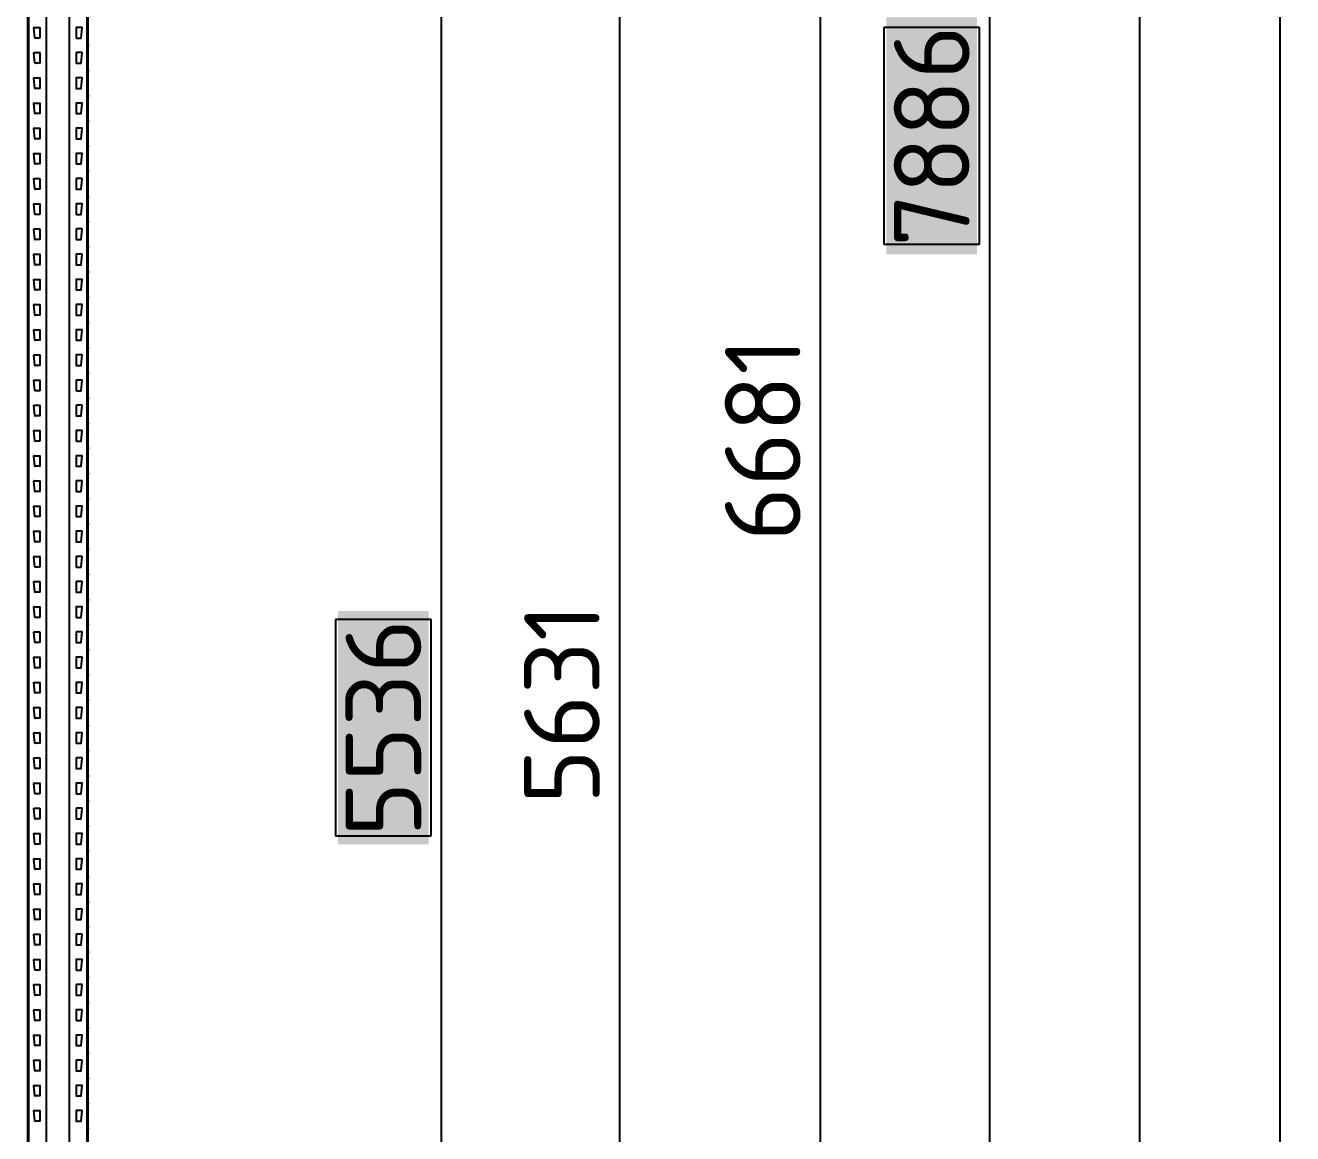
# Model space of a CAD drawing. Header units: millimetres. Extents: x 2140 to 223837, y 2113 to 170313.
# Drawn here: x 206954 to 209470, y 111685 to 113885 of the extents above; entities that cross this region are included whole.
import ezdxf

# ---------------------------------------------------------------- set-up
doc = ezdxf.new("R2010")
doc.units = ezdxf.units.MM
doc.layers.add('0_ANNOT_Dimensions', color=7, linetype='Continuous')
doc.layers.add('2.Стойка', color=7, linetype='Continuous')
doc.styles.get("Standard").update_dxf_attribs({"font": 'isocpeur.ttf'})
doc.dimstyles.new('150', dxfattribs={"dimtxt": 150, "dimasz": 150, "dimexe": 1, "dimexo": 10, "dimgap": 40, "dimtad": 1, "dimdec": 0, "dimzin": 0, "dimdsep": 46, "dimtxsty": 'Standard', "dimcen": 0.09, "dimadec": 0, "dimazin": 0, "dimtfac": 1, "dimtdec": 0, "dimtofl": 0, "dimtmove": 0, "dimatfit": 3, "dimfxl": 1, "dimtolj": 1, "dimtzin": 0, "dimarcsym": 0})
doc.dimstyles.new('150 (цвет)', dxfattribs={"dimtxt": 150, "dimasz": 150, "dimexe": 1, "dimexo": 10, "dimgap": -20, "dimtad": 1, "dimdec": 0, "dimzin": 0, "dimdsep": 46, "dimtxsty": 'Standard', "dimcen": 0.09, "dimadec": 0, "dimazin": 0, "dimtfac": 1, "dimtdec": 0, "dimtofl": 0, "dimtmove": 0, "dimatfit": 3, "dimfxl": 1, "dimtfill": 2, "dimtfillclr": 2, "dimtolj": 1, "dimtzin": 0, "dimarcsym": 0})

# ---------------------------------------------------------------- blocks, each defined once
blk = doc.blocks.new('*U494')
at = {"layer": '2.Стойка', "color": 0, "linetype": 'ByBlock'}
for p, q in [((-120, 0), (-120, 12200)), ((-118, 0), (-118, 12200)), ((-82.7, 0), (-82.7, 12200)), ((-37.3, 0), (-37.3, 12200)), ((-2, 0), (-2, 12200)), ((0, 0), (0, 12200)), ((-106.1, 4130.5), (-108, 4150.5)), ((-107.5, 4151), (-96.5, 4151)), ((-96.5, 4130), (-105.6, 4130)), ((-96, 4150.5), (-96, 4130.5)), ((-24, 4150.5), (-24, 4130.5)), ((-12.5, 4151), (-23.5, 4151)), ((-23.5, 4130), (-14.4, 4130)), ((-13.9, 4130.5), (-12, 4150.5)), ((-122, 4115), (-118, 4115)), ((-120, 4120.5), (-118, 4120.5)), ((-120, 4109.5), (-118, 4109.5)), ((0, 4120.5), (-2, 4120.5)), ((2, 4115), (-2, 4115)), ((0, 4109.5), (-2, 4109.5)), ((-106.1, 4080.5), (-108, 4100.5)), ((-107.5, 4101), (-96.5, 4101)), ((-96.5, 4080), (-105.6, 4080)), ((-96, 4100.5), (-96, 4080.5)), ((-24, 4100.5), (-24, 4080.5)), ((-12.5, 4101), (-23.5, 4101)), ((-23.5, 4080), (-14.4, 4080)), ((-13.9, 4080.5), (-12, 4100.5)), ((-122, 4065), (-118, 4065)), ((-120, 4070.5), (-118, 4070.5)), ((-120, 4059.5), (-118, 4059.5)), ((-107.5, 4051), (-96.5, 4051)), ((-12.5, 4051), (-23.5, 4051)), ((0, 4070.5), (-2, 4070.5)), ((2, 4065), (-2, 4065)), ((0, 4059.5), (-2, 4059.5)), ((-106.1, 4030.5), (-108, 4050.5)), ((-96.5, 4030), (-105.6, 4030)), ((-96, 4050.5), (-96, 4030.5)), ((-24, 4050.5), (-24, 4030.5)), ((-23.5, 4030), (-14.4, 4030)), ((-13.9, 4030.5), (-12, 4050.5)), ((-122, 4015), (-118, 4015)), ((-120, 4020.5), (-118, 4020.5)), ((-120, 4009.5), (-118, 4009.5)), ((-106.1, 3980.5), (-108, 4000.5)), ((-107.5, 4001), (-96.5, 4001)), ((-96, 4000.5), (-96, 3980.5)), ((-24, 4000.5), (-24, 3980.5)), ((-12.5, 4001), (-23.5, 4001)), ((-13.9, 3980.5), (-12, 4000.5)), ((0, 4020.5), (-2, 4020.5)), ((2, 4015), (-2, 4015)), ((0, 4009.5), (-2, 4009.5)), ((-96.5, 3980), (-105.6, 3980)), ((-23.5, 3980), (-14.4, 3980)), ((-122, 3965), (-118, 3965)), ((-120, 3970.5), (-118, 3970.5)), ((-120, 3959.5), (-118, 3959.5)), ((-106.1, 3930.5), (-108, 3950.5)), ((-107.5, 3951), (-96.5, 3951)), ((-96, 3950.5), (-96, 3930.5)), ((-24, 3950.5), (-24, 3930.5)), ((-12.5, 3951), (-23.5, 3951)), ((-13.9, 3930.5), (-12, 3950.5)), ((0, 3970.5), (-2, 3970.5)), ((2, 3965), (-2, 3965)), ((0, 3959.5), (-2, 3959.5)), ((-96.5, 3930), (-105.6, 3930)), ((-23.5, 3930), (-14.4, 3930)), ((-122, 3915), (-118, 3915)), ((-120, 3920.5), (-118, 3920.5)), ((-120, 3909.5), (-118, 3909.5)), ((-106.1, 3880.5), (-108, 3900.5)), ((-107.5, 3901), (-96.5, 3901)), ((-96, 3900.5), (-96, 3880.5)), ((-24, 3900.5), (-24, 3880.5)), ((-12.5, 3901), (-23.5, 3901)), ((-13.9, 3880.5), (-12, 3900.5)), ((0, 3920.5), (-2, 3920.5)), ((2, 3915), (-2, 3915)), ((0, 3909.5), (-2, 3909.5)), ((-96.5, 3880), (-105.6, 3880)), ((-23.5, 3880), (-14.4, 3880)), ((-122, 3865), (-118, 3865)), ((-120, 3870.5), (-118, 3870.5)), ((-120, 3859.5), (-118, 3859.5)), ((-106.1, 3830.5), (-108, 3850.5)), ((-107.5, 3851), (-96.5, 3851)), ((-96, 3850.5), (-96, 3830.5)), ((-24, 3850.5), (-24, 3830.5)), ((-12.5, 3851), (-23.5, 3851)), ((-13.9, 3830.5), (-12, 3850.5)), ((0, 3870.5), (-2, 3870.5)), ((2, 3865), (-2, 3865)), ((0, 3859.5), (-2, 3859.5)), ((-96.5, 3830), (-105.6, 3830)), ((-23.5, 3830), (-14.4, 3830)), ((-122, 3815), (-118, 3815)), ((-120, 3820.5), (-118, 3820.5)), ((-120, 3809.5), (-118, 3809.5)), ((-106.1, 3780.5), (-108, 3800.5)), ((-107.5, 3801), (-96.5, 3801)), ((-96, 3800.5), (-96, 3780.5)), ((-24, 3800.5), (-24, 3780.5)), ((-12.5, 3801), (-23.5, 3801)), ((-13.9, 3780.5), (-12, 3800.5)), ((0, 3820.5), (-2, 3820.5)), ((2, 3815), (-2, 3815)), ((0, 3809.5), (-2, 3809.5)), ((-96.5, 3780), (-105.6, 3780)), ((-23.5, 3780), (-14.4, 3780)), ((-122, 3765), (-118, 3765)), ((-120, 3770.5), (-118, 3770.5)), ((-120, 3759.5), (-118, 3759.5)), ((-106.1, 3730.5), (-108, 3750.5)), ((-107.5, 3751), (-96.5, 3751)), ((-96, 3750.5), (-96, 3730.5)), ((-24, 3750.5), (-24, 3730.5)), ((-12.5, 3751), (-23.5, 3751)), ((-13.9, 3730.5), (-12, 3750.5)), ((0, 3770.5), (-2, 3770.5)), ((2, 3765), (-2, 3765)), ((0, 3759.5), (-2, 3759.5)), ((-96.5, 3730), (-105.6, 3730)), ((-23.5, 3730), (-14.4, 3730)), ((-122, 3715), (-118, 3715)), ((-120, 3720.5), (-118, 3720.5)), ((-120, 3709.5), (-118, 3709.5)), ((-106.1, 3680.5), (-108, 3700.5)), ((-107.5, 3701), (-96.5, 3701)), ((-96, 3700.5), (-96, 3680.5)), ((-24, 3700.5), (-24, 3680.5)), ((-12.5, 3701), (-23.5, 3701)), ((-13.9, 3680.5), (-12, 3700.5)), ((0, 3720.5), (-2, 3720.5)), ((2, 3715), (-2, 3715)), ((0, 3709.5), (-2, 3709.5)), ((-96.5, 3680), (-105.6, 3680)), ((-23.5, 3680), (-14.4, 3680)), ((-122, 3665), (-118, 3665)), ((-120, 3670.5), (-118, 3670.5)), ((-120, 3659.5), (-118, 3659.5)), ((-106.1, 3630.5), (-108, 3650.5)), ((-107.5, 3651), (-96.5, 3651)), ((-96, 3650.5), (-96, 3630.5)), ((-24, 3650.5), (-24, 3630.5)), ((-12.5, 3651), (-23.5, 3651)), ((-13.9, 3630.5), (-12, 3650.5)), ((0, 3670.5), (-2, 3670.5)), ((2, 3665), (-2, 3665)), ((0, 3659.5), (-2, 3659.5)), ((-96.5, 3630), (-105.6, 3630)), ((-23.5, 3630), (-14.4, 3630)), ((-122, 3615), (-118, 3615)), ((-120, 3620.5), (-118, 3620.5)), ((-120, 3609.5), (-118, 3609.5)), ((-106.1, 3580.5), (-108, 3600.5)), ((-107.5, 3601), (-96.5, 3601)), ((-96, 3600.5), (-96, 3580.5)), ((-24, 3600.5), (-24, 3580.5)), ((-12.5, 3601), (-23.5, 3601)), ((-13.9, 3580.5), (-12, 3600.5)), ((0, 3620.5), (-2, 3620.5)), ((2, 3615), (-2, 3615)), ((0, 3609.5), (-2, 3609.5)), ((-96.5, 3580), (-105.6, 3580)), ((-23.5, 3580), (-14.4, 3580)), ((-122, 3565), (-118, 3565)), ((-120, 3570.5), (-118, 3570.5)), ((-120, 3559.5), (-118, 3559.5)), ((-106.1, 3530.5), (-108, 3550.5)), ((-107.5, 3551), (-96.5, 3551)), ((-96, 3550.5), (-96, 3530.5)), ((-24, 3550.5), (-24, 3530.5)), ((-12.5, 3551), (-23.5, 3551)), ((-13.9, 3530.5), (-12, 3550.5)), ((0, 3570.5), (-2, 3570.5)), ((2, 3565), (-2, 3565)), ((0, 3559.5), (-2, 3559.5)), ((-96.5, 3530), (-105.6, 3530)), ((-23.5, 3530), (-14.4, 3530)), ((-122, 3515), (-118, 3515)), ((-120, 3520.5), (-118, 3520.5)), ((-120, 3509.5), (-118, 3509.5)), ((-106.1, 3480.5), (-108, 3500.5)), ((-107.5, 3501), (-96.5, 3501)), ((-96, 3500.5), (-96, 3480.5)), ((-24, 3500.5), (-24, 3480.5)), ((-12.5, 3501), (-23.5, 3501)), ((-13.9, 3480.5), (-12, 3500.5)), ((0, 3520.5), (-2, 3520.5)), ((2, 3515), (-2, 3515)), ((0, 3509.5), (-2, 3509.5)), ((-96.5, 3480), (-105.6, 3480)), ((-23.5, 3480), (-14.4, 3480)), ((-122, 3465), (-118, 3465)), ((-120, 3470.5), (-118, 3470.5)), ((-120, 3459.5), (-118, 3459.5)), ((-106.1, 3430.5), (-108, 3450.5)), ((-107.5, 3451), (-96.5, 3451)), ((-96, 3450.5), (-96, 3430.5)), ((-24, 3450.5), (-24, 3430.5)), ((-12.5, 3451), (-23.5, 3451)), ((-13.9, 3430.5), (-12, 3450.5)), ((0, 3470.5), (-2, 3470.5)), ((2, 3465), (-2, 3465)), ((0, 3459.5), (-2, 3459.5)), ((-96.5, 3430), (-105.6, 3430)), ((-23.5, 3430), (-14.4, 3430)), ((-122, 3415), (-118, 3415)), ((-120, 3420.5), (-118, 3420.5)), ((-120, 3409.5), (-118, 3409.5)), ((-106.1, 3380.5), (-108, 3400.5)), ((-107.5, 3401), (-96.5, 3401)), ((-96, 3400.5), (-96, 3380.5)), ((-24, 3400.5), (-24, 3380.5)), ((-12.5, 3401), (-23.5, 3401)), ((-13.9, 3380.5), (-12, 3400.5)), ((0, 3420.5), (-2, 3420.5)), ((2, 3415), (-2, 3415)), ((0, 3409.5), (-2, 3409.5)), ((-96.5, 3380), (-105.6, 3380)), ((-23.5, 3380), (-14.4, 3380)), ((-122, 3365), (-118, 3365)), ((-120, 3370.5), (-118, 3370.5)), ((-120, 3359.5), (-118, 3359.5)), ((-106.1, 3330.5), (-108, 3350.5)), ((-107.5, 3351), (-96.5, 3351)), ((-96, 3350.5), (-96, 3330.5)), ((-24, 3350.5), (-24, 3330.5)), ((-12.5, 3351), (-23.5, 3351)), ((-13.9, 3330.5), (-12, 3350.5)), ((0, 3370.5), (-2, 3370.5)), ((2, 3365), (-2, 3365)), ((0, 3359.5), (-2, 3359.5)), ((-96.5, 3330), (-105.6, 3330)), ((-23.5, 3330), (-14.4, 3330)), ((-122, 3315), (-118, 3315)), ((-120, 3320.5), (-118, 3320.5)), ((-120, 3309.5), (-118, 3309.5)), ((-106.1, 3280.5), (-108, 3300.5)), ((-107.5, 3301), (-96.5, 3301)), ((-96, 3300.5), (-96, 3280.5)), ((-24, 3300.5), (-24, 3280.5)), ((-12.5, 3301), (-23.5, 3301)), ((-13.9, 3280.5), (-12, 3300.5)), ((0, 3320.5), (-2, 3320.5)), ((2, 3315), (-2, 3315)), ((0, 3309.5), (-2, 3309.5)), ((-96.5, 3280), (-105.6, 3280)), ((-23.5, 3280), (-14.4, 3280)), ((-122, 3265), (-118, 3265)), ((-120, 3270.5), (-118, 3270.5)), ((-120, 3259.5), (-118, 3259.5)), ((-106.1, 3230.5), (-108, 3250.5)), ((-107.5, 3251), (-96.5, 3251)), ((-96, 3250.5), (-96, 3230.5)), ((-24, 3250.5), (-24, 3230.5)), ((-12.5, 3251), (-23.5, 3251)), ((-13.9, 3230.5), (-12, 3250.5)), ((0, 3270.5), (-2, 3270.5)), ((2, 3265), (-2, 3265)), ((0, 3259.5), (-2, 3259.5)), ((-120, 3220.5), (-118, 3220.5)), ((-96.5, 3230), (-105.6, 3230)), ((-23.5, 3230), (-14.4, 3230)), ((0, 3220.5), (-2, 3220.5)), ((-122, 3215), (-118, 3215)), ((-120, 3209.5), (-118, 3209.5)), ((-106.1, 3180.5), (-108, 3200.5)), ((-107.5, 3201), (-96.5, 3201)), ((-96, 3200.5), (-96, 3180.5)), ((-24, 3200.5), (-24, 3180.5)), ((-12.5, 3201), (-23.5, 3201)), ((-13.9, 3180.5), (-12, 3200.5)), ((2, 3215), (-2, 3215)), ((0, 3209.5), (-2, 3209.5)), ((-120, 3170.5), (-118, 3170.5)), ((-96.5, 3180), (-105.6, 3180)), ((-23.5, 3180), (-14.4, 3180)), ((0, 3170.5), (-2, 3170.5)), ((-122, 3165), (-118, 3165)), ((-120, 3159.5), (-118, 3159.5)), ((-106.1, 3130.5), (-108, 3150.5)), ((-107.5, 3151), (-96.5, 3151)), ((-96, 3150.5), (-96, 3130.5)), ((-24, 3150.5), (-24, 3130.5)), ((-12.5, 3151), (-23.5, 3151)), ((-13.9, 3130.5), (-12, 3150.5)), ((2, 3165), (-2, 3165)), ((0, 3159.5), (-2, 3159.5)), ((-120, 3120.5), (-118, 3120.5)), ((-96.5, 3130), (-105.6, 3130)), ((-23.5, 3130), (-14.4, 3130)), ((0, 3120.5), (-2, 3120.5)), ((-122, 3115), (-118, 3115)), ((-120, 3109.5), (-118, 3109.5)), ((-106.1, 3080.5), (-108, 3100.5)), ((-107.5, 3101), (-96.5, 3101)), ((-96, 3100.5), (-96, 3080.5)), ((-24, 3100.5), (-24, 3080.5)), ((-12.5, 3101), (-23.5, 3101)), ((-13.9, 3080.5), (-12, 3100.5)), ((2, 3115), (-2, 3115)), ((0, 3109.5), (-2, 3109.5)), ((-120, 3070.5), (-118, 3070.5)), ((-96.5, 3080), (-105.6, 3080)), ((-23.5, 3080), (-14.4, 3080)), ((0, 3070.5), (-2, 3070.5)), ((-122, 3065), (-118, 3065)), ((-120, 3059.5), (-118, 3059.5)), ((-106.1, 3030.5), (-108, 3050.5)), ((-107.5, 3051), (-96.5, 3051)), ((-96, 3050.5), (-96, 3030.5)), ((-24, 3050.5), (-24, 3030.5)), ((-12.5, 3051), (-23.5, 3051)), ((-13.9, 3030.5), (-12, 3050.5)), ((2, 3065), (-2, 3065)), ((0, 3059.5), (-2, 3059.5)), ((-120, 3020.5), (-118, 3020.5)), ((-96.5, 3030), (-105.6, 3030)), ((-23.5, 3030), (-14.4, 3030)), ((0, 3020.5), (-2, 3020.5)), ((-122, 3015), (-118, 3015)), ((-120, 3009.5), (-118, 3009.5)), ((-106.1, 2980.5), (-108, 3000.5)), ((-107.5, 3001), (-96.5, 3001)), ((-96, 3000.5), (-96, 2980.5)), ((-24, 3000.5), (-24, 2980.5)), ((-12.5, 3001), (-23.5, 3001)), ((-13.9, 2980.5), (-12, 3000.5)), ((2, 3015), (-2, 3015)), ((0, 3009.5), (-2, 3009.5)), ((-120, 2970.5), (-118, 2970.5)), ((-96.5, 2980), (-105.6, 2980)), ((-23.5, 2980), (-14.4, 2980)), ((0, 2970.5), (-2, 2970.5)), ((-122, 2965), (-118, 2965)), ((-120, 2959.5), (-118, 2959.5)), ((-106.1, 2930.5), (-108, 2950.5)), ((-107.5, 2951), (-96.5, 2951)), ((-96, 2950.5), (-96, 2930.5)), ((-24, 2950.5), (-24, 2930.5)), ((-12.5, 2951), (-23.5, 2951)), ((-13.9, 2930.5), (-12, 2950.5)), ((2, 2965), (-2, 2965)), ((0, 2959.5), (-2, 2959.5)), ((-120, 2920.5), (-118, 2920.5)), ((-96.5, 2930), (-105.6, 2930)), ((-23.5, 2930), (-14.4, 2930)), ((0, 2920.5), (-2, 2920.5)), ((-122, 2915), (-118, 2915)), ((-120, 2909.5), (-118, 2909.5)), ((-106.1, 2880.5), (-108, 2900.5)), ((-107.5, 2901), (-96.5, 2901)), ((-96, 2900.5), (-96, 2880.5)), ((-24, 2900.5), (-24, 2880.5)), ((-12.5, 2901), (-23.5, 2901)), ((-13.9, 2880.5), (-12, 2900.5)), ((2, 2915), (-2, 2915)), ((0, 2909.5), (-2, 2909.5)), ((-120, 2870.5), (-118, 2870.5)), ((-96.5, 2880), (-105.6, 2880)), ((-23.5, 2880), (-14.4, 2880)), ((0, 2870.5), (-2, 2870.5)), ((-122, 2865), (-118, 2865)), ((-120, 2859.5), (-118, 2859.5)), ((-106.1, 2830.5), (-108, 2850.5)), ((-107.5, 2851), (-96.5, 2851)), ((-96, 2850.5), (-96, 2830.5)), ((-24, 2850.5), (-24, 2830.5)), ((-12.5, 2851), (-23.5, 2851)), ((-13.9, 2830.5), (-12, 2850.5)), ((2, 2865), (-2, 2865)), ((0, 2859.5), (-2, 2859.5)), ((-120, 2820.5), (-118, 2820.5)), ((-96.5, 2830), (-105.6, 2830)), ((-23.5, 2830), (-14.4, 2830)), ((0, 2820.5), (-2, 2820.5)), ((-122, 2815), (-118, 2815)), ((-120, 2809.5), (-118, 2809.5)), ((-106.1, 2780.5), (-108, 2800.5)), ((-107.5, 2801), (-96.5, 2801)), ((-96, 2800.5), (-96, 2780.5)), ((-24, 2800.5), (-24, 2780.5)), ((-12.5, 2801), (-23.5, 2801)), ((-13.9, 2780.5), (-12, 2800.5)), ((2, 2815), (-2, 2815)), ((0, 2809.5), (-2, 2809.5)), ((-120, 2770.5), (-118, 2770.5)), ((-96.5, 2780), (-105.6, 2780)), ((-23.5, 2780), (-14.4, 2780)), ((0, 2770.5), (-2, 2770.5)), ((-122, 2765), (-118, 2765)), ((-120, 2759.5), (-118, 2759.5)), ((-106.1, 2730.5), (-108, 2750.5)), ((-107.5, 2751), (-96.5, 2751)), ((-96, 2750.5), (-96, 2730.5)), ((-24, 2750.5), (-24, 2730.5)), ((-12.5, 2751), (-23.5, 2751)), ((-13.9, 2730.5), (-12, 2750.5)), ((2, 2765), (-2, 2765)), ((0, 2759.5), (-2, 2759.5)), ((-120, 2720.5), (-118, 2720.5)), ((-96.5, 2730), (-105.6, 2730)), ((-23.5, 2730), (-14.4, 2730)), ((0, 2720.5), (-2, 2720.5)), ((-122, 2715), (-118, 2715)), ((-120, 2709.5), (-118, 2709.5)), ((-106.1, 2680.5), (-108, 2700.5)), ((-107.5, 2701), (-96.5, 2701)), ((-96, 2700.5), (-96, 2680.5)), ((-24, 2700.5), (-24, 2680.5)), ((-12.5, 2701), (-23.5, 2701)), ((-13.9, 2680.5), (-12, 2700.5)), ((2, 2715), (-2, 2715)), ((0, 2709.5), (-2, 2709.5)), ((-120, 2670.5), (-118, 2670.5)), ((-96.5, 2680), (-105.6, 2680)), ((-23.5, 2680), (-14.4, 2680)), ((0, 2670.5), (-2, 2670.5)), ((-122, 2665), (-118, 2665)), ((-120, 2659.5), (-118, 2659.5)), ((-106.1, 2630.5), (-108, 2650.5)), ((-107.5, 2651), (-96.5, 2651)), ((-96, 2650.5), (-96, 2630.5)), ((-24, 2650.5), (-24, 2630.5)), ((-12.5, 2651), (-23.5, 2651)), ((-13.9, 2630.5), (-12, 2650.5)), ((2, 2665), (-2, 2665)), ((0, 2659.5), (-2, 2659.5)), ((-120, 2620.5), (-118, 2620.5)), ((-96.5, 2630), (-105.6, 2630)), ((-23.5, 2630), (-14.4, 2630)), ((0, 2620.5), (-2, 2620.5)), ((-122, 2615), (-118, 2615)), ((-120, 2609.5), (-118, 2609.5)), ((-106.1, 2580.5), (-108, 2600.5)), ((-107.5, 2601), (-96.5, 2601)), ((-96, 2600.5), (-96, 2580.5)), ((-24, 2600.5), (-24, 2580.5)), ((-12.5, 2601), (-23.5, 2601)), ((-13.9, 2580.5), (-12, 2600.5)), ((2, 2615), (-2, 2615)), ((0, 2609.5), (-2, 2609.5)), ((-120, 2570.5), (-118, 2570.5)), ((-96.5, 2580), (-105.6, 2580)), ((-23.5, 2580), (-14.4, 2580)), ((0, 2570.5), (-2, 2570.5)), ((-122, 2565), (-118, 2565)), ((-120, 2559.5), (-118, 2559.5)), ((-106.1, 2530.5), (-108, 2550.5)), ((-107.5, 2551), (-96.5, 2551)), ((-96, 2550.5), (-96, 2530.5)), ((-24, 2550.5), (-24, 2530.5)), ((-12.5, 2551), (-23.5, 2551)), ((-13.9, 2530.5), (-12, 2550.5)), ((2, 2565), (-2, 2565)), ((0, 2559.5), (-2, 2559.5)), ((-120, 2520.5), (-118, 2520.5)), ((-96.5, 2530), (-105.6, 2530)), ((-23.5, 2530), (-14.4, 2530)), ((0, 2520.5), (-2, 2520.5)), ((-122, 2515), (-118, 2515)), ((-120, 2509.5), (-118, 2509.5)), ((-106.1, 2480.5), (-108, 2500.5)), ((-107.5, 2501), (-96.5, 2501)), ((-96, 2500.5), (-96, 2480.5)), ((-24, 2500.5), (-24, 2480.5)), ((-12.5, 2501), (-23.5, 2501)), ((-13.9, 2480.5), (-12, 2500.5)), ((2, 2515), (-2, 2515)), ((0, 2509.5), (-2, 2509.5)), ((-120, 2470.5), (-118, 2470.5)), ((-96.5, 2480), (-105.6, 2480)), ((-23.5, 2480), (-14.4, 2480)), ((0, 2470.5), (-2, 2470.5)), ((-122, 2465), (-118, 2465)), ((-120, 2459.5), (-118, 2459.5)), ((-106.1, 2430.5), (-108, 2450.5)), ((-107.5, 2451), (-96.5, 2451)), ((-96, 2450.5), (-96, 2430.5)), ((-24, 2450.5), (-24, 2430.5)), ((-12.5, 2451), (-23.5, 2451)), ((-13.9, 2430.5), (-12, 2450.5)), ((2, 2465), (-2, 2465)), ((0, 2459.5), (-2, 2459.5)), ((-120, 2420.5), (-118, 2420.5)), ((-96.5, 2430), (-105.6, 2430)), ((-23.5, 2430), (-14.4, 2430)), ((0, 2420.5), (-2, 2420.5)), ((-122, 2415), (-118, 2415)), ((-120, 2409.5), (-118, 2409.5)), ((-106.1, 2380.5), (-108, 2400.5)), ((-107.5, 2401), (-96.5, 2401)), ((-96, 2400.5), (-96, 2380.5)), ((-24, 2400.5), (-24, 2380.5)), ((-12.5, 2401), (-23.5, 2401)), ((-13.9, 2380.5), (-12, 2400.5)), ((2, 2415), (-2, 2415)), ((0, 2409.5), (-2, 2409.5)), ((-120, 2370.5), (-118, 2370.5)), ((-96.5, 2380), (-105.6, 2380)), ((-23.5, 2380), (-14.4, 2380)), ((0, 2370.5), (-2, 2370.5)), ((-122, 2365), (-118, 2365)), ((-120, 2359.5), (-118, 2359.5)), ((-106.1, 2330.5), (-108, 2350.5)), ((-107.5, 2351), (-96.5, 2351)), ((-96, 2350.5), (-96, 2330.5)), ((-24, 2350.5), (-24, 2330.5)), ((-12.5, 2351), (-23.5, 2351)), ((-13.9, 2330.5), (-12, 2350.5)), ((2, 2365), (-2, 2365)), ((0, 2359.5), (-2, 2359.5)), ((-122, 2315), (-118, 2315)), ((-120, 2320.5), (-118, 2320.5)), ((-96.5, 2330), (-105.6, 2330)), ((-23.5, 2330), (-14.4, 2330)), ((0, 2320.5), (-2, 2320.5)), ((2, 2315), (-2, 2315)), ((-120, 2309.5), (-118, 2309.5)), ((-106.1, 2280.5), (-108, 2300.5)), ((-107.5, 2301), (-96.5, 2301)), ((-96, 2300.5), (-96, 2280.5)), ((-24, 2300.5), (-24, 2280.5)), ((-12.5, 2301), (-23.5, 2301)), ((-13.9, 2280.5), (-12, 2300.5)), ((0, 2309.5), (-2, 2309.5)), ((-122, 2265), (-118, 2265)), ((-120, 2270.5), (-118, 2270.5)), ((-96.5, 2280), (-105.6, 2280)), ((-23.5, 2280), (-14.4, 2280)), ((0, 2270.5), (-2, 2270.5)), ((2, 2265), (-2, 2265)), ((-120, 2259.5), (-118, 2259.5)), ((-106.1, 2230.5), (-108, 2250.5)), ((-107.5, 2251), (-96.5, 2251)), ((-96, 2250.5), (-96, 2230.5)), ((-24, 2250.5), (-24, 2230.5)), ((-12.5, 2251), (-23.5, 2251)), ((-13.9, 2230.5), (-12, 2250.5)), ((0, 2259.5), (-2, 2259.5)), ((-122, 2215), (-118, 2215)), ((-120, 2220.5), (-118, 2220.5)), ((-96.5, 2230), (-105.6, 2230)), ((-23.5, 2230), (-14.4, 2230)), ((0, 2220.5), (-2, 2220.5)), ((2, 2215), (-2, 2215)), ((-120, 2209.5), (-118, 2209.5)), ((-106.1, 2180.5), (-108, 2200.5)), ((-107.5, 2201), (-96.5, 2201)), ((-96, 2200.5), (-96, 2180.5)), ((-24, 2200.5), (-24, 2180.5)), ((-12.5, 2201), (-23.5, 2201)), ((-13.9, 2180.5), (-12, 2200.5)), ((0, 2209.5), (-2, 2209.5)), ((-122, 2165), (-118, 2165)), ((-120, 2170.5), (-118, 2170.5)), ((-96.5, 2180), (-105.6, 2180)), ((-23.5, 2180), (-14.4, 2180)), ((0, 2170.5), (-2, 2170.5)), ((2, 2165), (-2, 2165)), ((-120, 2159.5), (-118, 2159.5)), ((-106.1, 2130.5), (-108, 2150.5)), ((-107.5, 2151), (-96.5, 2151)), ((-96, 2150.5), (-96, 2130.5)), ((-24, 2150.5), (-24, 2130.5)), ((-12.5, 2151), (-23.5, 2151)), ((-13.9, 2130.5), (-12, 2150.5)), ((0, 2159.5), (-2, 2159.5)), ((-122, 2115), (-118, 2115)), ((-120, 2120.5), (-118, 2120.5)), ((-96.5, 2130), (-105.6, 2130)), ((-23.5, 2130), (-14.4, 2130)), ((0, 2120.5), (-2, 2120.5)), ((2, 2115), (-2, 2115)), ((-120, 2109.5), (-118, 2109.5)), ((-106.1, 2080.5), (-108, 2100.5)), ((-107.5, 2101), (-96.5, 2101)), ((-96, 2100.5), (-96, 2080.5)), ((-24, 2100.5), (-24, 2080.5)), ((-12.5, 2101), (-23.5, 2101)), ((-13.9, 2080.5), (-12, 2100.5)), ((0, 2109.5), (-2, 2109.5)), ((-122, 2065), (-118, 2065)), ((-120, 2070.5), (-118, 2070.5)), ((-96.5, 2080), (-105.6, 2080)), ((-23.5, 2080), (-14.4, 2080)), ((0, 2070.5), (-2, 2070.5)), ((2, 2065), (-2, 2065)), ((-120, 2059.5), (-118, 2059.5)), ((-106.1, 2030.5), (-108, 2050.5)), ((-107.5, 2051), (-96.5, 2051)), ((-96, 2050.5), (-96, 2030.5)), ((-24, 2050.5), (-24, 2030.5)), ((-12.5, 2051), (-23.5, 2051)), ((-13.9, 2030.5), (-12, 2050.5)), ((0, 2059.5), (-2, 2059.5)), ((-122, 2015), (-118, 2015)), ((-120, 2020.5), (-118, 2020.5)), ((-96.5, 2030), (-105.6, 2030)), ((-23.5, 2030), (-14.4, 2030)), ((0, 2020.5), (-2, 2020.5)), ((2, 2015), (-2, 2015)), ((-120, 2009.5), (-118, 2009.5)), ((-106.1, 1980.5), (-108, 2000.5)), ((-107.5, 2001), (-96.5, 2001)), ((-96, 2000.5), (-96, 1980.5)), ((-24, 2000.5), (-24, 1980.5)), ((-12.5, 2001), (-23.5, 2001)), ((-13.9, 1980.5), (-12, 2000.5)), ((0, 2009.5), (-2, 2009.5)), ((-122, 1965), (-118, 1965)), ((-120, 1970.5), (-118, 1970.5)), ((-96.5, 1980), (-105.6, 1980)), ((-23.5, 1980), (-14.4, 1980)), ((0, 1970.5), (-2, 1970.5)), ((2, 1965), (-2, 1965)), ((-120, 1959.5), (-118, 1959.5)), ((0, 1959.5), (-2, 1959.5))]:
    blk.add_line(p, q, dxfattribs=at)
for centre, start, end in [((-107.5, 4150.5), 90, 185.4403), ((-105.6, 4130.5), 185.4403, 270), ((-96.5, 4150.5), 0, 90), ((-96.5, 4130.5), 270, 0), ((-23.5, 4150.5), 90, 180), ((-23.5, 4130.5), 180, 270), ((-14.4, 4130.5), 270, 354.5597), ((-12.5, 4150.5), 354.5597, 90), ((-107.5, 4100.5), 90, 185.4403), ((-105.6, 4080.5), 185.4403, 270), ((-96.5, 4100.5), 0, 90), ((-96.5, 4080.5), 270, 0), ((-23.5, 4100.5), 90, 180), ((-23.5, 4080.5), 180, 270), ((-14.4, 4080.5), 270, 354.5597), ((-12.5, 4100.5), 354.5597, 90), ((-107.5, 4050.5), 90, 185.4403), ((-96.5, 4050.5), 0, 90), ((-23.5, 4050.5), 90, 180), ((-12.5, 4050.5), 354.5597, 90), ((-105.6, 4030.5), 185.4403, 270), ((-96.5, 4030.5), 270, 0), ((-23.5, 4030.5), 180, 270), ((-14.4, 4030.5), 270, 354.5597), ((-107.5, 4000.5), 90, 185.4403), ((-96.5, 4000.5), 0, 90), ((-23.5, 4000.5), 90, 180), ((-12.5, 4000.5), 354.5597, 90), ((-105.6, 3980.5), 185.4403, 270), ((-96.5, 3980.5), 270, 0), ((-23.5, 3980.5), 180, 270), ((-14.4, 3980.5), 270, 354.5597), ((-107.5, 3950.5), 90, 185.4403), ((-96.5, 3950.5), 0, 90), ((-23.5, 3950.5), 90, 180), ((-12.5, 3950.5), 354.5597, 90), ((-105.6, 3930.5), 185.4403, 270), ((-96.5, 3930.5), 270, 0), ((-23.5, 3930.5), 180, 270), ((-14.4, 3930.5), 270, 354.5597), ((-107.5, 3900.5), 90, 185.4403), ((-96.5, 3900.5), 0, 90), ((-23.5, 3900.5), 90, 180), ((-12.5, 3900.5), 354.5597, 90), ((-105.6, 3880.5), 185.4403, 270), ((-96.5, 3880.5), 270, 0), ((-23.5, 3880.5), 180, 270), ((-14.4, 3880.5), 270, 354.5597), ((-107.5, 3850.5), 90, 185.4403), ((-96.5, 3850.5), 0, 90), ((-23.5, 3850.5), 90, 180), ((-12.5, 3850.5), 354.5597, 90), ((-105.6, 3830.5), 185.4403, 270), ((-96.5, 3830.5), 270, 0), ((-23.5, 3830.5), 180, 270), ((-14.4, 3830.5), 270, 354.5597), ((-107.5, 3800.5), 90, 185.4403), ((-96.5, 3800.5), 0, 90), ((-23.5, 3800.5), 90, 180), ((-12.5, 3800.5), 354.5597, 90), ((-105.6, 3780.5), 185.4403, 270), ((-96.5, 3780.5), 270, 0), ((-23.5, 3780.5), 180, 270), ((-14.4, 3780.5), 270, 354.5597), ((-107.5, 3750.5), 90, 185.4403), ((-96.5, 3750.5), 0, 90), ((-23.5, 3750.5), 90, 180), ((-12.5, 3750.5), 354.5597, 90), ((-105.6, 3730.5), 185.4403, 270), ((-96.5, 3730.5), 270, 0), ((-23.5, 3730.5), 180, 270), ((-14.4, 3730.5), 270, 354.5597), ((-107.5, 3700.5), 90, 185.4403), ((-96.5, 3700.5), 0, 90), ((-23.5, 3700.5), 90, 180), ((-12.5, 3700.5), 354.5597, 90), ((-105.6, 3680.5), 185.4403, 270), ((-96.5, 3680.5), 270, 0), ((-23.5, 3680.5), 180, 270), ((-14.4, 3680.5), 270, 354.5597), ((-107.5, 3650.5), 90, 185.4403), ((-96.5, 3650.5), 0, 90), ((-23.5, 3650.5), 90, 180), ((-12.5, 3650.5), 354.5597, 90), ((-105.6, 3630.5), 185.4403, 270), ((-96.5, 3630.5), 270, 0), ((-23.5, 3630.5), 180, 270), ((-14.4, 3630.5), 270, 354.5597), ((-107.5, 3600.5), 90, 185.4403), ((-96.5, 3600.5), 0, 90), ((-23.5, 3600.5), 90, 180), ((-12.5, 3600.5), 354.5597, 90), ((-105.6, 3580.5), 185.4403, 270), ((-96.5, 3580.5), 270, 0), ((-23.5, 3580.5), 180, 270), ((-14.4, 3580.5), 270, 354.5597), ((-107.5, 3550.5), 90, 185.4403), ((-96.5, 3550.5), 0, 90), ((-23.5, 3550.5), 90, 180), ((-12.5, 3550.5), 354.5597, 90), ((-105.6, 3530.5), 185.4403, 270), ((-96.5, 3530.5), 270, 0), ((-23.5, 3530.5), 180, 270), ((-14.4, 3530.5), 270, 354.5597), ((-107.5, 3500.5), 90, 185.4403), ((-96.5, 3500.5), 0, 90), ((-23.5, 3500.5), 90, 180), ((-12.5, 3500.5), 354.5597, 90), ((-105.6, 3480.5), 185.4403, 270), ((-96.5, 3480.5), 270, 0), ((-23.5, 3480.5), 180, 270), ((-14.4, 3480.5), 270, 354.5597), ((-107.5, 3450.5), 90, 185.4403), ((-96.5, 3450.5), 0, 90), ((-23.5, 3450.5), 90, 180), ((-12.5, 3450.5), 354.5597, 90), ((-105.6, 3430.5), 185.4403, 270), ((-96.5, 3430.5), 270, 0), ((-23.5, 3430.5), 180, 270), ((-14.4, 3430.5), 270, 354.5597), ((-107.5, 3400.5), 90, 185.4403), ((-96.5, 3400.5), 0, 90), ((-23.5, 3400.5), 90, 180), ((-12.5, 3400.5), 354.5597, 90), ((-105.6, 3380.5), 185.4403, 270), ((-96.5, 3380.5), 270, 0), ((-23.5, 3380.5), 180, 270), ((-14.4, 3380.5), 270, 354.5597), ((-107.5, 3350.5), 90, 185.4403), ((-96.5, 3350.5), 0, 90), ((-23.5, 3350.5), 90, 180), ((-12.5, 3350.5), 354.5597, 90), ((-105.6, 3330.5), 185.4403, 270), ((-96.5, 3330.5), 270, 0), ((-23.5, 3330.5), 180, 270), ((-14.4, 3330.5), 270, 354.5597), ((-107.5, 3300.5), 90, 185.4403), ((-96.5, 3300.5), 0, 90), ((-23.5, 3300.5), 90, 180), ((-12.5, 3300.5), 354.5597, 90), ((-105.6, 3280.5), 185.4403, 270), ((-96.5, 3280.5), 270, 0), ((-23.5, 3280.5), 180, 270), ((-14.4, 3280.5), 270, 354.5597), ((-107.5, 3250.5), 90, 185.4403), ((-96.5, 3250.5), 0, 90), ((-23.5, 3250.5), 90, 180), ((-12.5, 3250.5), 354.5597, 90), ((-105.6, 3230.5), 185.4403, 270), ((-96.5, 3230.5), 270, 0), ((-23.5, 3230.5), 180, 270), ((-14.4, 3230.5), 270, 354.5597), ((-107.5, 3200.5), 90, 185.4403), ((-96.5, 3200.5), 0, 90), ((-23.5, 3200.5), 90, 180), ((-12.5, 3200.5), 354.5597, 90), ((-105.6, 3180.5), 185.4403, 270), ((-96.5, 3180.5), 270, 0), ((-23.5, 3180.5), 180, 270), ((-14.4, 3180.5), 270, 354.5597), ((-107.5, 3150.5), 90, 185.4403), ((-96.5, 3150.5), 0, 90), ((-23.5, 3150.5), 90, 180), ((-12.5, 3150.5), 354.5597, 90), ((-105.6, 3130.5), 185.4403, 270), ((-96.5, 3130.5), 270, 0), ((-23.5, 3130.5), 180, 270), ((-14.4, 3130.5), 270, 354.5597), ((-107.5, 3100.5), 90, 185.4403), ((-96.5, 3100.5), 0, 90), ((-23.5, 3100.5), 90, 180), ((-12.5, 3100.5), 354.5597, 90), ((-105.6, 3080.5), 185.4403, 270), ((-96.5, 3080.5), 270, 0), ((-23.5, 3080.5), 180, 270), ((-14.4, 3080.5), 270, 354.5597), ((-107.5, 3050.5), 90, 185.4403), ((-96.5, 3050.5), 0, 90), ((-23.5, 3050.5), 90, 180), ((-12.5, 3050.5), 354.5597, 90), ((-105.6, 3030.5), 185.4403, 270), ((-96.5, 3030.5), 270, 0), ((-23.5, 3030.5), 180, 270), ((-14.4, 3030.5), 270, 354.5597), ((-107.5, 3000.5), 90, 185.4403), ((-96.5, 3000.5), 0, 90), ((-23.5, 3000.5), 90, 180), ((-12.5, 3000.5), 354.5597, 90), ((-105.6, 2980.5), 185.4403, 270), ((-96.5, 2980.5), 270, 0), ((-23.5, 2980.5), 180, 270), ((-14.4, 2980.5), 270, 354.5597), ((-107.5, 2950.5), 90, 185.4403), ((-96.5, 2950.5), 0, 90), ((-23.5, 2950.5), 90, 180), ((-12.5, 2950.5), 354.5597, 90), ((-105.6, 2930.5), 185.4403, 270), ((-96.5, 2930.5), 270, 0), ((-23.5, 2930.5), 180, 270), ((-14.4, 2930.5), 270, 354.5597), ((-107.5, 2900.5), 90, 185.4403), ((-96.5, 2900.5), 0, 90), ((-23.5, 2900.5), 90, 180), ((-12.5, 2900.5), 354.5597, 90), ((-105.6, 2880.5), 185.4403, 270), ((-96.5, 2880.5), 270, 0), ((-23.5, 2880.5), 180, 270), ((-14.4, 2880.5), 270, 354.5597), ((-107.5, 2850.5), 90, 185.4403), ((-96.5, 2850.5), 0, 90), ((-23.5, 2850.5), 90, 180), ((-12.5, 2850.5), 354.5597, 90), ((-105.6, 2830.5), 185.4403, 270), ((-96.5, 2830.5), 270, 0), ((-23.5, 2830.5), 180, 270), ((-14.4, 2830.5), 270, 354.5597), ((-107.5, 2800.5), 90, 185.4403), ((-96.5, 2800.5), 0, 90), ((-23.5, 2800.5), 90, 180), ((-12.5, 2800.5), 354.5597, 90), ((-105.6, 2780.5), 185.4403, 270), ((-96.5, 2780.5), 270, 0), ((-23.5, 2780.5), 180, 270), ((-14.4, 2780.5), 270, 354.5597), ((-107.5, 2750.5), 90, 185.4403), ((-96.5, 2750.5), 0, 90), ((-23.5, 2750.5), 90, 180), ((-12.5, 2750.5), 354.5597, 90), ((-105.6, 2730.5), 185.4403, 270), ((-96.5, 2730.5), 270, 0), ((-23.5, 2730.5), 180, 270), ((-14.4, 2730.5), 270, 354.5597), ((-107.5, 2700.5), 90, 185.4403), ((-96.5, 2700.5), 0, 90), ((-23.5, 2700.5), 90, 180), ((-12.5, 2700.5), 354.5597, 90), ((-105.6, 2680.5), 185.4403, 270), ((-96.5, 2680.5), 270, 0), ((-23.5, 2680.5), 180, 270), ((-14.4, 2680.5), 270, 354.5597), ((-107.5, 2650.5), 90, 185.4403), ((-96.5, 2650.5), 0, 90), ((-23.5, 2650.5), 90, 180), ((-12.5, 2650.5), 354.5597, 90), ((-105.6, 2630.5), 185.4403, 270), ((-96.5, 2630.5), 270, 0), ((-23.5, 2630.5), 180, 270), ((-14.4, 2630.5), 270, 354.5597), ((-107.5, 2600.5), 90, 185.4403), ((-96.5, 2600.5), 0, 90), ((-23.5, 2600.5), 90, 180), ((-12.5, 2600.5), 354.5597, 90), ((-105.6, 2580.5), 185.4403, 270), ((-96.5, 2580.5), 270, 0), ((-23.5, 2580.5), 180, 270), ((-14.4, 2580.5), 270, 354.5597), ((-107.5, 2550.5), 90, 185.4403), ((-96.5, 2550.5), 0, 90), ((-23.5, 2550.5), 90, 180), ((-12.5, 2550.5), 354.5597, 90), ((-105.6, 2530.5), 185.4403, 270), ((-96.5, 2530.5), 270, 0), ((-23.5, 2530.5), 180, 270), ((-14.4, 2530.5), 270, 354.5597), ((-107.5, 2500.5), 90, 185.4403), ((-96.5, 2500.5), 0, 90), ((-23.5, 2500.5), 90, 180), ((-12.5, 2500.5), 354.5597, 90), ((-105.6, 2480.5), 185.4403, 270), ((-96.5, 2480.5), 270, 0), ((-23.5, 2480.5), 180, 270), ((-14.4, 2480.5), 270, 354.5597), ((-107.5, 2450.5), 90, 185.4403), ((-96.5, 2450.5), 0, 90), ((-23.5, 2450.5), 90, 180), ((-12.5, 2450.5), 354.5597, 90), ((-105.6, 2430.5), 185.4403, 270), ((-96.5, 2430.5), 270, 0), ((-23.5, 2430.5), 180, 270), ((-14.4, 2430.5), 270, 354.5597), ((-107.5, 2400.5), 90, 185.4403), ((-96.5, 2400.5), 0, 90), ((-23.5, 2400.5), 90, 180), ((-12.5, 2400.5), 354.5597, 90), ((-105.6, 2380.5), 185.4403, 270), ((-96.5, 2380.5), 270, 0), ((-23.5, 2380.5), 180, 270), ((-14.4, 2380.5), 270, 354.5597), ((-107.5, 2350.5), 90, 185.4403), ((-96.5, 2350.5), 0, 90), ((-23.5, 2350.5), 90, 180), ((-12.5, 2350.5), 354.5597, 90), ((-105.6, 2330.5), 185.4403, 270), ((-96.5, 2330.5), 270, 0), ((-23.5, 2330.5), 180, 270), ((-14.4, 2330.5), 270, 354.5597), ((-107.5, 2300.5), 90, 185.4403), ((-96.5, 2300.5), 0, 90), ((-23.5, 2300.5), 90, 180), ((-12.5, 2300.5), 354.5597, 90), ((-105.6, 2280.5), 185.4403, 270), ((-96.5, 2280.5), 270, 0), ((-23.5, 2280.5), 180, 270), ((-14.4, 2280.5), 270, 354.5597), ((-107.5, 2250.5), 90, 185.4403), ((-96.5, 2250.5), 0, 90), ((-23.5, 2250.5), 90, 180), ((-12.5, 2250.5), 354.5597, 90), ((-105.6, 2230.5), 185.4403, 270), ((-96.5, 2230.5), 270, 0), ((-23.5, 2230.5), 180, 270), ((-14.4, 2230.5), 270, 354.5597), ((-107.5, 2200.5), 90, 185.4403), ((-96.5, 2200.5), 0, 90), ((-23.5, 2200.5), 90, 180), ((-12.5, 2200.5), 354.5597, 90), ((-105.6, 2180.5), 185.4403, 270), ((-96.5, 2180.5), 270, 0), ((-23.5, 2180.5), 180, 270), ((-14.4, 2180.5), 270, 354.5597), ((-107.5, 2150.5), 90, 185.4403), ((-96.5, 2150.5), 0, 90), ((-23.5, 2150.5), 90, 180), ((-12.5, 2150.5), 354.5597, 90), ((-105.6, 2130.5), 185.4403, 270), ((-96.5, 2130.5), 270, 0), ((-23.5, 2130.5), 180, 270), ((-14.4, 2130.5), 270, 354.5597), ((-107.5, 2100.5), 90, 185.4403), ((-96.5, 2100.5), 0, 90), ((-23.5, 2100.5), 90, 180), ((-12.5, 2100.5), 354.5597, 90), ((-105.6, 2080.5), 185.4403, 270), ((-96.5, 2080.5), 270, 0), ((-23.5, 2080.5), 180, 270), ((-14.4, 2080.5), 270, 354.5597), ((-107.5, 2050.5), 90, 185.4403), ((-96.5, 2050.5), 0, 90), ((-23.5, 2050.5), 90, 180), ((-12.5, 2050.5), 354.5597, 90), ((-105.6, 2030.5), 185.4403, 270), ((-96.5, 2030.5), 270, 0), ((-23.5, 2030.5), 180, 270), ((-14.4, 2030.5), 270, 354.5597), ((-107.5, 2000.5), 90, 185.4403), ((-96.5, 2000.5), 0, 90), ((-23.5, 2000.5), 90, 180), ((-12.5, 2000.5), 354.5597, 90), ((-105.6, 1980.5), 185.4403, 270), ((-96.5, 1980.5), 270, 0), ((-23.5, 1980.5), 180, 270), ((-14.4, 1980.5), 270, 354.5597)]:
    blk.add_arc(centre, 0.5, start, end, dxfattribs=at)
blk = doc.blocks.new('*D965')
at = {"layer": '0_ANNOT_Dimensions', "color": 0, "lineweight": -2, "transparency": 16777216}
for p, q in [((206963.8, 115258.8), (207780.7, 115258.8)), ((207779.7, 109872.5), (207779.7, 115108.8)), ((207759.7, 112705.6), (207569.7, 112705.6)), ((207569.7, 112705.6), (207569.7, 112275.6)), ((207759.7, 112275.6), (207759.7, 112705.6)), ((207569.7, 112275.6), (207759.7, 112275.6)), ((207028.8, 109722.5), (207780.7, 109722.5))]:
    blk.add_line(p, q, dxfattribs=at)
at = {"layer": '0_ANNOT_Dimensions', "color": 0, "transparency": 16777216}
for points in [[(207754.7, 115108.8), (207804.7, 115108.8), (207779.7, 115258.8)], [(207754.7, 109872.5), (207804.7, 109872.5), (207779.7, 109722.5)]]:
    blk.add_solid(points, dxfattribs=at)
at = {"layer": 'Defpoints', "color": 0, "transparency": 16777216}
for p in [(206953.8, 115258.8), (207779.7, 115258.8), (207018.8, 109722.5)]:
    blk.add_point(p, dxfattribs=at)
at = {"layer": '0_ANNOT_Dimensions', "color": 0, "transparency": 16777216, "insert": (207664.7, 112490.6), "char_height": 150, "attachment_point": 5, "rotation": 90, "bg_fill": 1, "box_fill_scale": 1.1, "bg_fill_color": 2, "bg_fill_transparency": 0}
blk.add_mtext('\\A1;5536', dxfattribs=at)
blk = doc.blocks.new('*D966')
at = {"layer": '0_ANNOT_Dimensions', "color": 0, "lineweight": -2, "transparency": 16777216}
for p, q in [((206963.8, 115353.8), (208135, 115353.8)), ((208134, 109872.5), (208134, 115203.8)), ((207028.8, 109722.5), (208135, 109722.5))]:
    blk.add_line(p, q, dxfattribs=at)
at = {"layer": '0_ANNOT_Dimensions', "color": 0, "transparency": 16777216}
for points in [[(208109, 115203.8), (208159, 115203.8), (208134, 115353.8)], [(208109, 109872.5), (208159, 109872.5), (208134, 109722.5)]]:
    blk.add_solid(points, dxfattribs=at)
at = {"layer": 'Defpoints', "color": 0, "transparency": 16777216}
for p in [(206953.8, 115353.8), (208134, 115353.8), (207018.8, 109722.5)]:
    blk.add_point(p, dxfattribs=at)
at = {"layer": '0_ANNOT_Dimensions', "color": 0, "transparency": 16777216, "insert": (208019, 112538.1), "char_height": 150, "attachment_point": 5, "rotation": 90}
blk.add_mtext('\\A1;5631', dxfattribs=at)
blk = doc.blocks.new('*D971')
at = {"layer": '0_ANNOT_Dimensions', "color": 0, "lineweight": -2, "transparency": 16777216}
for p, q in [((206963.8, 116403.8), (208533.7, 116403.8)), ((208532.7, 109872.5), (208532.7, 116253.8)), ((207591.9, 109722.5), (208533.7, 109722.5))]:
    blk.add_line(p, q, dxfattribs=at)
at = {"layer": '0_ANNOT_Dimensions', "color": 0, "transparency": 16777216}
for points in [[(208507.7, 116253.8), (208557.7, 116253.8), (208532.7, 116403.8)], [(208507.7, 109872.5), (208557.7, 109872.5), (208532.7, 109722.5)]]:
    blk.add_solid(points, dxfattribs=at)
at = {"layer": 'Defpoints', "color": 0, "transparency": 16777216}
for p in [(206953.8, 116403.8), (208532.7, 116403.8), (207581.9, 109722.5)]:
    blk.add_point(p, dxfattribs=at)
at = {"layer": '0_ANNOT_Dimensions', "color": 0, "transparency": 16777216, "insert": (208417.7, 113063.1), "char_height": 150, "attachment_point": 5, "rotation": 90}
blk.add_mtext('\\A1;6681', dxfattribs=at)
blk = doc.blocks.new('*D972')
at = {"layer": '0_ANNOT_Dimensions', "color": 0, "lineweight": -2, "transparency": 16777216}
for p, q in [((206963.8, 117608.8), (208869.3, 117608.8)), ((208868.3, 109872.5), (208868.3, 117458.8)), ((208848.3, 113880.6), (208658.3, 113880.6)), ((208658.3, 113880.6), (208658.3, 113450.6)), ((208848.3, 113450.6), (208848.3, 113880.6)), ((208658.3, 113450.6), (208848.3, 113450.6)), ((207591.9, 109722.5), (208869.3, 109722.5))]:
    blk.add_line(p, q, dxfattribs=at)
at = {"layer": '0_ANNOT_Dimensions', "color": 0, "transparency": 16777216}
for points in [[(208843.3, 117458.8), (208893.3, 117458.8), (208868.3, 117608.8)], [(208843.3, 109872.5), (208893.3, 109872.5), (208868.3, 109722.5)]]:
    blk.add_solid(points, dxfattribs=at)
at = {"layer": 'Defpoints', "color": 0, "transparency": 16777216}
for p in [(206953.8, 117608.8), (208868.3, 117608.8), (207581.9, 109722.5)]:
    blk.add_point(p, dxfattribs=at)
at = {"layer": '0_ANNOT_Dimensions', "color": 0, "transparency": 16777216, "insert": (208753.3, 113665.6), "char_height": 150, "attachment_point": 5, "rotation": 90, "bg_fill": 1, "box_fill_scale": 1.1, "bg_fill_color": 2, "bg_fill_transparency": 0}
blk.add_mtext('\\A1;7886', dxfattribs=at)
blk = doc.blocks.new('*D1632')
at = {"layer": '0_ANNOT_Dimensions', "color": 0, "lineweight": -2, "transparency": 16777216}
for p, q in [((206963.8, 118853.8), (209167.4, 118853.8)), ((209166.4, 109872.5), (209166.4, 118703.8)), ((207101.8, 109722.5), (209167.4, 109722.5))]:
    blk.add_line(p, q, dxfattribs=at)
at = {"layer": '0_ANNOT_Dimensions', "color": 0, "transparency": 16777216}
for points in [[(209141.4, 118703.8), (209191.4, 118703.8), (209166.4, 118853.8)], [(209141.4, 109872.5), (209191.4, 109872.5), (209166.4, 109722.5)]]:
    blk.add_solid(points, dxfattribs=at)
at = {"layer": 'Defpoints', "color": 0, "transparency": 16777216}
for p in [(206953.8, 118853.8), (209166.4, 118853.8), (207091.8, 109722.5)]:
    blk.add_point(p, dxfattribs=at)
at = {"layer": '0_ANNOT_Dimensions', "color": 0, "transparency": 16777216, "insert": (209051.4, 114288.1), "char_height": 150, "attachment_point": 5, "rotation": 90}
blk.add_mtext('\\A1;9131', dxfattribs=at)
blk = doc.blocks.new('*D1633')
at = {"layer": '0_ANNOT_Dimensions', "color": 0, "lineweight": -2, "transparency": 16777216}
for p, q in [((206963.8, 120003.8), (209445.8, 120003.8)), ((209444.8, 109872.5), (209444.8, 119853.8)), ((207101.8, 109722.5), (209445.8, 109722.5))]:
    blk.add_line(p, q, dxfattribs=at)
at = {"layer": '0_ANNOT_Dimensions', "color": 0, "transparency": 16777216}
for points in [[(209419.8, 119853.8), (209469.8, 119853.8), (209444.8, 120003.8)], [(209419.8, 109872.5), (209469.8, 109872.5), (209444.8, 109722.5)]]:
    blk.add_solid(points, dxfattribs=at)
at = {"layer": 'Defpoints', "color": 0, "transparency": 16777216}
for p in [(206953.8, 120003.8), (209444.8, 120003.8), (207091.8, 109722.5)]:
    blk.add_point(p, dxfattribs=at)
at = {"layer": '0_ANNOT_Dimensions', "color": 0, "transparency": 16777216, "insert": (209329.8, 114863.1), "char_height": 150, "attachment_point": 5, "rotation": 90}
blk.add_mtext('\\A1;10281', dxfattribs=at)

msp = doc.modelspace()

# ---------------------------------------------------------------- block references
at = {"layer": '2.Стойка', "color": 0}
msp.add_blockref('*U494', (207078.8, 109729.5), dxfattribs=at)

# ---------------------------------------------------------------- dimensions: what is measured, and where the dimension line sits
at = {"layer": '0_ANNOT_Dimensions'}
for base, p1, p2, picture, middle in [((209444.8, 120003.8), (207091.8, 109722.5), (206953.8, 120003.8), '*D1633', (209329.8, 114863.1)), ((209166.4, 118853.8), (207091.8, 109722.5), (206953.8, 118853.8), '*D1632', (209051.4, 114288.1)), ((208532.7, 116403.8), (207581.9, 109722.5), (206953.8, 116403.8), '*D971', (208417.7, 113063.1)), ((208134, 115353.8), (207018.8, 109722.5), (206953.8, 115353.8), '*D966', (208019, 112538.1))]:
    dim = msp.add_linear_dim(base=base, p1=p1, p2=p2, angle=90, dimstyle='150', dxfattribs=at)
    dim.commit()
    dim.dimension.update_dxf_attribs({"geometry": picture, "text_midpoint": middle})
at = {"layer": '0_ANNOT_Dimensions', "color": 6}
for base, p1, p2, picture, middle in [((208868.3, 117608.8), (207581.9, 109722.5), (206953.8, 117608.8), '*D972', (208753.3, 113665.6)), ((207779.7, 115258.8), (207018.8, 109722.5), (206953.8, 115258.8), '*D965', (207664.7, 112490.6))]:
    dim = msp.add_linear_dim(base=base, p1=p1, p2=p2, angle=90, dimstyle='150 (цвет)', dxfattribs=at)
    dim.commit()
    dim.dimension.update_dxf_attribs({"geometry": picture, "text_midpoint": middle})

doc.saveas('drawing.dxf')
